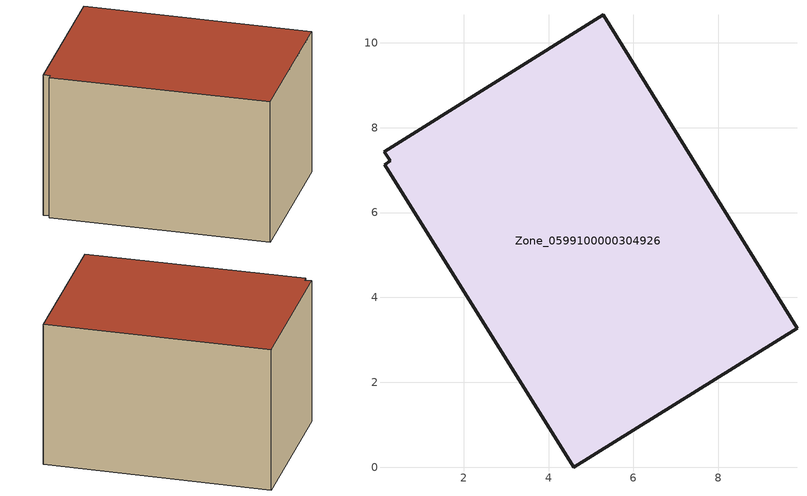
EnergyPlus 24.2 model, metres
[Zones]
Zone_0599100000304926
 floor ground (C_G): 4.59,0 0.14,7.13 0.27,7.21 0.14,7.44 5.29,10.66 9.85,3.28 z0
 wall outside (C_F): 4.59,0 9.85,3.28 5.29,10.66 0.14,7.44 0.27,7.21 0.14,7.13 4.59,0 z0:5.73
 roof outside (C_R): 0.14,7.13 4.59,0 9.85,3.28 5.29,10.66 0.14,7.44 0.27,7.21 z5.73
[BUILDING]
Pand.0599100000304926: North Axis=0; Terrain=City; Loads Convergence Tolerance Value=0.04; Temperature Convergence Tolerance Value=0.4; Solar Distribution=FullExterior; Maximum Number of Warmup Days=25; Minimum Number of Warmup Days=1
[Site:Location]
Rotterdam.The.Hague.AP_ZH_NLD Design_Conditions: Latitude=51.96; Longitude=4.45; Time Zone=1; Elevation=-4.5
[SITE:GROUNDTEMPERATURE:BUILDINGSURFACE]
18, 18, 18, 18, 18, 18, 18, 18, 18, 18, 18, 18
[MATERIAL] Thermal Absorptance=0.9; Solar Absorptance=0.7; Visible Absorptance=0.7
Name | Roughness | Thickness | Conductivity | Density | Specific Heat
G.TC.1965-1974 | MediumSmooth | 0.15 | 0.882353 | 540 | 1210
F.TC.1965-1974 | Rough | 0.3 | 0.697674 | 1920 | 840
R.TC.1965-1974 | MediumRough | 0.2 | 0.232558 | 1500 | 1000
[CONSTRUCTION]
C_G: G.TC.1965-1974
C_F: F.TC.1965-1974
C_R: R.TC.1965-1974
[ZONE]
Zone_0599100000304926: Type=1; Multiplier=1; Ceiling Height=Autocalculate; Volume=Autocalculate; Floor Area=autocalculate; Part of Total Floor Area=Yes
[ZONEINFILTRATION:DESIGNFLOWRATE]
Infil_Zone_0599100000304926: Zone or ZoneList or Space or SpaceList=Zone_0599100000304926; Schedule=AlwaysOn; Design Flow Rate Calculation Method=Flow/Area; Flow Rate per Floor Area=0.003; Constant Term Coefficient=1; Temperature Term Coefficient=0; Velocity Term Coefficient=0; Velocity Squared Term Coefficient=0
[HVACTEMPLATE:ZONE:IDEALLOADSAIRSYSTEM]
Zone_0599100000304926: Maximum Heating Supply Air Temperature=50; Minimum Cooling Supply Air Temperature=13; Maximum Heating Supply Air Humidity Ratio=0.0156; Minimum Cooling Supply Air Humidity Ratio=0.0077; Heating Limit=NoLimit; Cooling Limit=NoLimit; Dehumidification Control Type=ConstantSensibleHeatRatio; Cooling Sensible Heat Ratio=0.7; Dehumidification Setpoint=60; Humidification Control Type=None; Humidification Setpoint=30; Outdoor Air Method=None; Outdoor Air Flow Rate per Person=0.00944; Outdoor Air Flow Rate per Zone Floor Area=0; Outdoor Air Flow Rate per Zone=0; Demand Controlled Ventilation Type=None; Outdoor Air Economizer Type=NoEconomizer; Heat Recovery Type=None; Sensible Heat Recovery Effectiveness=0.7; Latent Heat Recovery Effectiveness=0.65
[ZONECONTROL:THERMOSTAT]
ThermostatControl_Zone_0599100000304926: Zone or ZoneList=Zone_0599100000304926; Control Type Schedule=DualSetpointControlType; Control 1=Thermostat_Zone_0599100000304926; Temperature Difference Between Cutout And Setpoint=0
[THERMOSTATSETPOINT:DUALSETPOINT]
Thermostat_Zone_0599100000304926: Heating Setpoint Temperature Schedule=HeatingSetpoint_Zone_0599100000304926; Cooling Setpoint Temperature Schedule=CoolingSetpoint_Zone_0599100000304926
[SCHEDULE:COMPACT]
HeatingSetpoint_Zone_0599100000304926: Through: 12/31, For: AllDays, Until: 24:00, 21
CoolingSetpoint_Zone_0599100000304926: Through: 12/31, For: AllDays, Until: 24:00, 24
DualSetpointControlType: Through: 12/31, For: AllDays, Until: 24:00, 4
AlwaysOn: Through: 12/31, For: AllDays, Until: 24:00, 1
